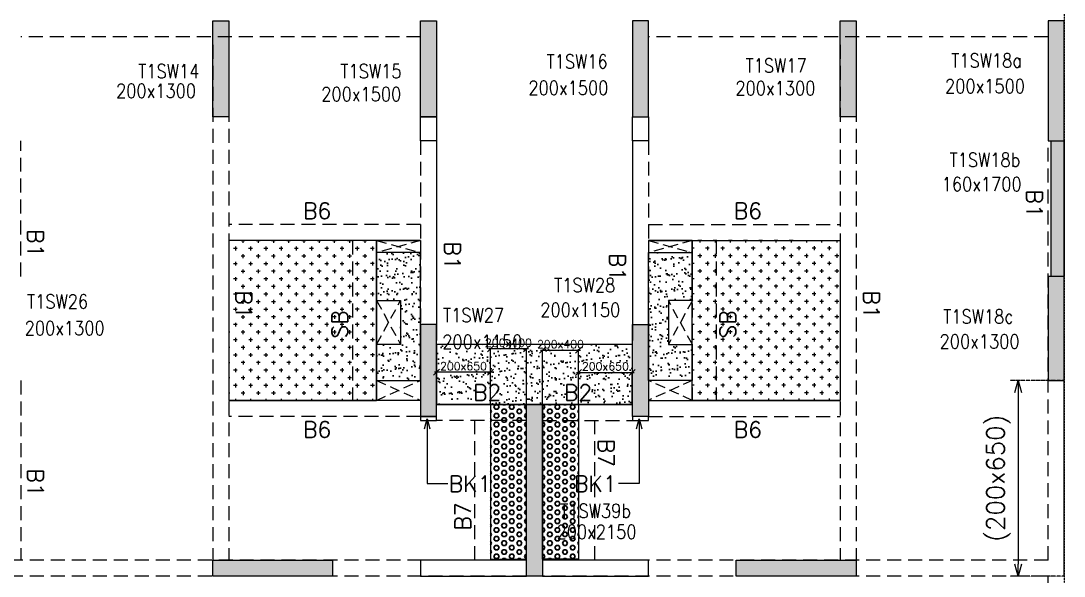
# Model space of a CAD drawing. Header units: millimetres. Extents: x 1078357 to 2594950, y -5122486 to -4636555.
# Drawn here: x 2196855 to 2209906, y -4665103 to -4658153 of the extents above; entities that cross this region are included whole.
import ezdxf

# ---------------------------------------------------------------- set-up
doc = ezdxf.new("R2010")
doc.units = ezdxf.units.MM
doc.header["$PDMODE"] = 35
for name, pattern in [('CONTINOUS', [0]), ('DOT', [0.25, 0, -0.25]), ('HIDDEN', [0.375, 0.25, -0.125]), ('New Retail block$0$CONTINOUS', [0])]:
    doc.linetypes.add(name, pattern=pattern)
doc.layers.get('0').update_dxf_attribs({"lineweight": 0})
doc.layers.get('Defpoints').update_dxf_attribs({"lineweight": 0})
for name, color, linetype, lineweight in [('A-_ANOTDIMA_D-', 6, 'Continuous', 13), ('COL. NO.', 30, 'Continuous', 25), ('COL. SIZE', 7, 'Continuous', 25), ('DIM', 9, 'Continuous', 25), ('HATCH', 8, 'Continuous', 30)]:
    doc.layers.add(name, color=color, linetype=linetype, lineweight=lineweight)
for name, color, linetype in [('B-200x325', 201, 'HIDDEN'), ('DROP SLAB', 8, 'Continuous'), ('EXPANSION JOINT', 10, 'HIDDEN'), ('NON STR. RCC WALL', 6, 'Continuous'), ('S-BEAM', 3, 'HIDDEN'), ('S-BEAM NO.', 6, 'Continuous'), ('S-COLUMN', 1, 'Continuous'), ('S-CUTOUT', 8, 'HIDDEN'), ('S-DIM', 2, 'Continuous'), ('S-SLAB-PROJECTION', 54, 'New Retail block$0$CONTINOUS'), ('SLAB FOLD', 8, 'Continuous')]:
    doc.layers.add(name, color=color, linetype=linetype)
doc.styles.add('Roman', font='romans')
doc.styles.add('ROMANS', font='romans.shx', dxfattribs={"width": 0.85})
doc.dimstyles.new('HARESH', dxfattribs={"dimtxt": 150, "dimasz": 75, "dimexe": 0, "dimexo": 0, "dimgap": 25, "dimtad": 1, "dimdec": 0, "dimdsep": 46, "dimtxsty": 'Roman', "dimblk": 'OBLIQUE', "dimcen": 225, "dimdle": 25, "dimclrd": 2, "dimclre": 2, "dimclrt": 7, "dimadec": 8, "dimazin": 1, "dimtfac": 1, "dimtdec": 0, "dimtmove": 0, "dimatfit": 0, "dimfxl": 1, "dimlwd": -1, "dimlwe": -1, "dimarcsym": 0})
pattern_1 = [(180.03079016, (-1099062.11, 9379553.9), (-95.1987999, -95.3011726), [47.625, -142.875]), (270.03079016, (-1099085.93, 9379577.7), (95.3011726, -95.1987999), [47.625, -142.875])]
pattern_2 = [(180, (2168054.783, -4476147.51), (-7e-15, -54.992613), [31.75, -63.5]), (300, (2168054.783, -4476147.51), (47.625, 27.496307), [31.75, -63.5]), (240, (2168023.033, -4476147.51), (47.625, -27.496307), [31.75, -63.5])]

# ---------------------------------------------------------------- blocks, each defined once
blk = doc.blocks.new('_Open30')
at = {"color": 0, "linetype": 'ByBlock', "lineweight": -2}
for p, q in [((-1, 0.268), (0, 0)), ((0, 0), (-1, -0.268)), ((0, 0), (-1, 0))]:
    blk.add_line(p, q, dxfattribs=at)
blk = doc.blocks.new('*D1553')
at = {"layer": 'Defpoints', "color": 0, "linetype": 'CONTINOUS', "ltscale": 0.5, "transparency": 16777216}
for p in [(2209905, -4662652, 0), (2209331, -4665102), (2209905, -4665102, 0)]:
    blk.add_point(p, dxfattribs=at)
at = {"layer": 'S-DIM', "color": 2, "linetype": 'DOT', "ltscale": 0.5, "transparency": 16777216}
for p, q in [((2209905, -4662652), (2209231, -4662652)), ((2209905, -4665102), (2209231, -4665102))]:
    blk.add_line(p, q, dxfattribs=at)
at = {"layer": 'S-DIM', "color": 2, "linetype": 'CONTINOUS', "ltscale": 0.5, "transparency": 16777216}
blk.add_line((2209331, -4662802), (2209331, -4664952), dxfattribs=at)
at = {"layer": 'S-DIM', "color": 2, "linetype": 'CONTINOUS', "ltscale": 0.5, "transparency": 16777216, "xscale": 150, "yscale": 150, "zscale": 150}
for p, rotation in [((2209331, -4662652), 90), ((2209331, -4665102), 270)]:
    blk.add_blockref('_Open30', p, dxfattribs=dict(at, rotation=rotation))
at = {"layer": 'S-DIM', "color": 7, "linetype": 'CONTINOUS', "ltscale": 0.5, "transparency": 16777216, "insert": (2209085, -4663877), "char_height": 225, "attachment_point": 5, "rotation": 90, "style": 'Roman'}
blk.add_mtext('(200x650)', dxfattribs=at)
blk = doc.blocks.new('_Oblique')
at = {"color": 0, "linetype": 'ByBlock', "lineweight": -2}
blk.add_line((-0.5, -0.5), (0.5, 0.5), dxfattribs=at)
blk = doc.blocks.new('*D1531')
at = {"layer": 'Defpoints', "color": 0, "ltscale": 700, "transparency": 16777216}
for p in [(2202729, -4662257), (2202729, -4662952, 0), (2203179, -4662952, 0)]:
    blk.add_point(p, dxfattribs=at)
at = {"layer": 'DIM', "color": 2, "ltscale": 700, "transparency": 16777216}
for p, q in [((2203204, -4662257), (2202704, -4662257)), ((2202729, -4662952), (2202729, -4662257)), ((2203179, -4662952), (2203179, -4662257))]:
    blk.add_line(p, q, dxfattribs=at)
at = {"layer": 'DIM', "color": 2, "ltscale": 700, "transparency": 16777216, "xscale": 75, "yscale": 75, "zscale": 75, "rotation": 180}
blk.add_blockref('_Oblique', (2202729, -4662257), dxfattribs=at)
at = {"layer": 'DIM', "color": 2, "ltscale": 700, "transparency": 16777216, "xscale": 75, "yscale": 75, "zscale": 75}
blk.add_blockref('_Oblique', (2203179, -4662257), dxfattribs=at)
at = {"layer": 'DIM', "color": 7, "ltscale": 700, "transparency": 16777216, "insert": (2202954, -4662182), "char_height": 150, "attachment_point": 5, "style": 'Roman'}
blk.add_mtext('{\\H0.666667x;200x400}', dxfattribs=at)
blk = doc.blocks.new('*D1532')
at = {"layer": 'Defpoints', "color": 0, "ltscale": 700, "transparency": 16777216}
for p in [(2202055, -4662550), (2202055, -4662952, 0), (2202729, -4662952, 0)]:
    blk.add_point(p, dxfattribs=at)
at = {"layer": 'DIM', "color": 2, "ltscale": 700, "transparency": 16777216}
for p, q in [((2202754, -4662550), (2202030, -4662550)), ((2202055, -4662952), (2202055, -4662550)), ((2202729, -4662952), (2202729, -4662550))]:
    blk.add_line(p, q, dxfattribs=at)
at = {"layer": 'DIM', "color": 2, "ltscale": 700, "transparency": 16777216, "xscale": 75, "yscale": 75, "zscale": 75, "rotation": 180}
blk.add_blockref('_Oblique', (2202055, -4662550), dxfattribs=at)
at = {"layer": 'DIM', "color": 2, "ltscale": 700, "transparency": 16777216, "xscale": 75, "yscale": 75, "zscale": 75}
blk.add_blockref('_Oblique', (2202729, -4662550), dxfattribs=at)
at = {"layer": 'DIM', "color": 7, "ltscale": 700, "transparency": 16777216, "insert": (2202392, -4662475), "char_height": 150, "attachment_point": 5, "style": 'Roman'}
blk.add_mtext('{\\H0.666667x;200x650}', dxfattribs=at)
blk = doc.blocks.new('*D1533')
at = {"layer": 'Defpoints', "color": 0, "ltscale": 700, "transparency": 16777216}
for p in [(2203830, -4662275), (2203379, -4662952, 0), (2203830, -4662952, 0)]:
    blk.add_point(p, dxfattribs=at)
at = {"layer": 'DIM', "color": 2, "ltscale": 700, "transparency": 16777216}
for p, q in [((2203354, -4662275), (2203855, -4662275)), ((2203379, -4662952), (2203379, -4662275)), ((2203830, -4662952), (2203830, -4662275))]:
    blk.add_line(p, q, dxfattribs=at)
at = {"layer": 'DIM', "color": 2, "ltscale": 700, "transparency": 16777216, "xscale": 75, "yscale": 75, "zscale": 75, "rotation": 180}
blk.add_blockref('_Oblique', (2203379, -4662275), dxfattribs=at)
at = {"layer": 'DIM', "color": 2, "ltscale": 700, "transparency": 16777216, "xscale": 75, "yscale": 75, "zscale": 75}
blk.add_blockref('_Oblique', (2203830, -4662275), dxfattribs=at)
at = {"layer": 'DIM', "color": 7, "ltscale": 700, "transparency": 16777216, "insert": (2203605, -4662200), "char_height": 150, "attachment_point": 5, "style": 'Roman'}
blk.add_mtext('{\\H0.666667x;200x400}', dxfattribs=at)
blk = doc.blocks.new('*D1534')
at = {"layer": 'Defpoints', "color": 0, "ltscale": 700, "transparency": 16777216}
for p in [(2204504, -4662552), (2203830, -4662952, 0), (2204504, -4662952, 0)]:
    blk.add_point(p, dxfattribs=at)
at = {"layer": 'DIM', "color": 2, "ltscale": 700, "transparency": 16777216}
for p, q in [((2203805, -4662552), (2204529, -4662552)), ((2203830, -4662952), (2203830, -4662552)), ((2204504, -4662952), (2204504, -4662552))]:
    blk.add_line(p, q, dxfattribs=at)
at = {"layer": 'DIM', "color": 2, "ltscale": 700, "transparency": 16777216, "xscale": 75, "yscale": 75, "zscale": 75, "rotation": 180}
blk.add_blockref('_Oblique', (2203830, -4662552), dxfattribs=at)
at = {"layer": 'DIM', "color": 2, "ltscale": 700, "transparency": 16777216, "xscale": 75, "yscale": 75, "zscale": 75}
blk.add_blockref('_Oblique', (2204504, -4662552), dxfattribs=at)
at = {"layer": 'DIM', "color": 7, "ltscale": 700, "transparency": 16777216, "insert": (2204167, -4662477), "char_height": 150, "attachment_point": 5, "style": 'Roman'}
blk.add_mtext('{\\H0.666667x;200x650}', dxfattribs=at)
blk = doc.blocks.new('G$CD63B60BD')
at = {"layer": 'COL. NO.', "linetype": 'Continuous', "style": 'ROMANS', "width": 0.85}
for s, p in [('T1SW16', (38076, 15305, -320)), ('T1SW17', (40566, 15253, -320)), ('T1SW18a', (43138, 15318, 0)), ('T1SW14', (32968, 15184, -270)), ('T1SW15', (35497, 15181, -320)), ('T1SW18b', (43117, 14074, 0)), ('T1SW28', (38171, 12503, -320)), ('T1SW26', (31577, 12301, -320)), ('T1SW27', (36781, 12127, -320)), ('T1SW18c', (43038, 12113, 0)), ('T1SW39b', (38247, 9681, -320))]:
    blk.add_text(s, height=175, dxfattribs=at).set_placement(p)
at = {"layer": 'COL. SIZE', "linetype": 'Continuous', "style": 'ROMANS', "width": 0.85}
for s, p in [('200x1500', (37849, 14976, -320)), ('200x1300', (40439, 14970, -320)), ('200x1500', (43061, 14995, 0)), ('200x1300', (32691, 14937, -320)), ('200x1500', (35258, 14894, -320)), ('160x1700', (43019, 13770, 0)), ('200x1150', (37998, 12195, -320)), ('200x1300', (31548, 11967, -320)), ('200x1150', (36772, 11794, -320)), ('200x1300', (42993, 11799, 0)), ('200x2150', (38201, 9419, -320))]:
    blk.add_text(s, height=175, dxfattribs=at).set_placement(p)

msp = doc.modelspace()

# ---------------------------------------------------------------- hatches: boundary and pattern name
at = {"layer": 'DROP SLAB'}
h = msp.add_hatch(dxfattribs=at)
h.set_pattern_fill('CROSS', color=8, scale=15, angle=0.03079)
h.set_pattern_definition(pattern_1)
h.paths.add_polyline_path([(2201304.5, -4660902.7), (2199454.6, -4660902.9), (2199454.6, -4662902.8), (2201304.5, -4662902.6)])
h = msp.add_hatch(dxfattribs=at)
h.set_pattern_fill('CROSS', color=8, scale=15, angle=179.96921)
h.set_pattern_definition(pattern_1)
h.paths.add_polyline_path([(2205254.6, -4660902.9), (2207104.6, -4660902.9), (2207104.6, -4662902.6), (2205254.6, -4662902.7)])
at = {"layer": 'HATCH'}
h = msp.add_hatch(dxfattribs=at)
h.set_pattern_fill('AR-SAND', color=8, scale=3, angle=179.97015)
h.set_pattern_definition([(37.47015413, (-3927403.08, 23381475.3), (-4.72361136, 146.8264517), [0, -115.824, 0, -129.54, 0, -123.825]), (7.4701541, (-3927403.08, 23381475.3), (134.9689868, 214.9772528), [0, -62.484, 0, -104.394, 0, -40.005]), (327.47015413, (-3927496.8, 23381475.35), (237.29790347, 0.3075449), [0, -38.1, 0, -137.16, 0, -179.07]), (317.4701541, (-3927496.8, 23381475.35), (229.1017424, 66.759465), [0, -19.05, 0, -89.916, 0, -102.87])])
h.paths.add_polyline_path([(2201853.9, -4661052.4), (2201303.9, -4661052.4), (2201303.9, -4661652.5), (2201603.9, -4661652.5), (2201603.9, -4662202.4), (2201303.9, -4662202.4), (2201303.9, -4662652.4), (2201853.9, -4662652.4)])
h = msp.add_hatch(dxfattribs=at)
h.set_pattern_fill('AR-SAND', color=8, scale=3, angle=179.97015)
h.set_pattern_definition([(37.47015413, (-2830178.36, 18697456.11), (-4.72361136, 146.8264517), [0, -115.824, 0, -129.54, 0, -123.825]), (7.4701541, (-2830178.36, 18697456.11), (134.9689868, 214.9772528), [0, -62.484, 0, -104.394, 0, -40.005]), (327.4701541, (-2830272.09, 18697456.16), (237.2979035, 0.3075449), [0, -38.1, 0, -137.16, 0, -179.07]), (317.4701541, (-2830272.09, 18697456.16), (229.1017424, 66.759465), [0, -19.05, 0, -89.916, 0, -102.87])])
h.paths.add_polyline_path([(2204704.6, -4661052.5), (2205254.6, -4661052.5), (2205254.6, -4661652.5), (2204954.6, -4661652.5), (2204954.6, -4662202.5), (2205254.6, -4662202.5), (2205254.6, -4662652.5), (2204704.6, -4662652.5)])
h = msp.add_hatch(dxfattribs=at)
h.set_pattern_fill('AR-SAND', color=8, scale=3, angle=179.97015)
h.set_pattern_definition([(37.4701541, (-1792903.32, 14013386.83), (-4.72361136, 146.8264517), [0, -115.824, 0, -129.54, 0, -123.825]), (7.4701541, (-1792903.32, 14013386.83), (134.9689868, 214.9772528), [0, -62.484, 0, -104.394, 0, -40.005]), (327.4701541, (-1792997.05, 14013386.88), (237.2979035, 0.3075449), [0, -38.1, 0, -137.16, 0, -179.07]), (317.4701541, (-1792997.05, 14013386.88), (229.1017424, 66.759465), [0, -19.05, 0, -89.916, 0, -102.87])])
h.paths.add_polyline_path([(2204504.9, -4662202.5), (2202054.9, -4662202.5), (2202054.9, -4662952.5), (2204504.9, -4662952.5)])
h = msp.add_hatch(dxfattribs=at)
h.set_pattern_fill('AR-SAND', color=8, scale=3, angle=179.97015)
h.set_pattern_definition([(37.4701541, (-1792903.22, 14013386.83), (-4.72361136, 146.8264517), [0, -115.824, 0, -129.54, 0, -123.825]), (7.4701541, (-1792903.22, 14013386.83), (134.9689868, 214.9772528), [0, -62.484, 0, -104.394, 0, -40.005]), (327.4701541, (-1792996.95, 14013386.88), (237.2979035, 0.3075449), [0, -38.1, 0, -137.16, 0, -179.07]), (317.4701541, (-1792996.95, 14013386.88), (229.1017424, 66.759465), [0, -19.05, 0, -89.916, 0, -102.87])])
h.paths.add_polyline_path([(2204505, -4662352.5), (2202055, -4662352.5), (2202055, -4662952.5), (2204505, -4662952.5)])
at = {"layer": 'HATCH', "ltscale": 1000}
h = msp.add_hatch(dxfattribs=at)
h.set_pattern_fill('HEX', color=8, scale=10, angle=180)
h.set_pattern_definition(pattern_2)
h.paths.add_polyline_path([(2203179.8, -4664891.9), (2202729.8, -4664891.9), (2202729.8, -4662952.6), (2203179.8, -4662952.6)])
h = msp.add_hatch(dxfattribs=at)
h.set_pattern_fill('HEX', color=8, scale=10, angle=180)
h.set_pattern_definition(pattern_2)
h.paths.add_polyline_path([(2203380.2, -4664891.9), (2203830.2, -4664891.9), (2203830.2, -4662952.6), (2203380.2, -4662952.6)])
at = {"layer": 'S-COLUMN', "lineweight": 25}
h = msp.add_hatch(color=1, dxfattribs=at)
h.dxf.hatch_style = 1
h.paths.add_polyline_path([(2199254.6, -4659352.6), (2199454.6, -4659352.6), (2199454.6, -4658152.5), (2199254.6, -4658152.5)])
at = {"layer": 'S-COLUMN', "lineweight": 25, "extrusion": (-1.00316e-06, 2.11765e-11, 1)}
h = msp.add_hatch(color=1, dxfattribs=at)
h.dxf.hatch_style = 1
h.paths.add_polyline_path([(2201854.6, -4658152.5), (2202054.6, -4658152.5), (2202054.6, -4659352.5), (2201854.6, -4659352.5)])
at = {"layer": 'S-COLUMN', "lineweight": 25}
h = msp.add_hatch(color=1, dxfattribs=at)
h.dxf.hatch_style = 1
h.paths.add_polyline_path([(2204504.6, -4659352.5), (2204504.6, -4658152.5), (2204704.6, -4658152.5), (2204704.6, -4659352.5)])
h = msp.add_hatch(color=1, dxfattribs=at)
h.dxf.hatch_style = 1
h.paths.add_polyline_path([(2207104.6, -4659352.6), (2207304.6, -4659352.6), (2207304.6, -4658152.5), (2207104.6, -4658152.5)])
h = msp.add_hatch(color=1, dxfattribs=at)
h.dxf.hatch_style = 1
h.paths.add_polyline_path([(2209904.6, -4658152.6), (2209704.6, -4658152.6), (2209704.6, -4659652.5), (2209904.6, -4659652.5)])
at = {"layer": 'S-COLUMN', "lineweight": 25, "extrusion": (1.00316e-06, -2.11765e-11, 1)}
h = msp.add_hatch(color=1, dxfattribs=at)
h.dxf.hatch_style = 1
h.paths.add_polyline_path([(2209904.6, -4661352.6), (2209744.6, -4661352.6), (2209744.6, -4659652.5), (2209904.6, -4659652.5)])
at = {"layer": 'S-COLUMN', "lineweight": 25}
h = msp.add_hatch(color=1, dxfattribs=at)
h.dxf.hatch_style = 1
h.paths.add_polyline_path([(2209704.6, -4662652.5), (2209904.6, -4662652.5), (2209904.6, -4661352.5), (2209704.6, -4661352.5)])
at = {"layer": 'S-COLUMN', "lineweight": 25, "extrusion": (-1.00316e-06, 2.11765e-11, 1)}
h = msp.add_hatch(color=1, dxfattribs=at)
h.dxf.hatch_style = 1
h.paths.add_polyline_path([(2201854.6, -4663102.5), (2202054.6, -4663102.5), (2202054.6, -4661952.6), (2201854.6, -4661952.6)])
at = {"layer": 'S-COLUMN', "lineweight": 25}
h = msp.add_hatch(color=1, dxfattribs=at)
h.dxf.hatch_style = 1
h.paths.add_polyline_path([(2204704.6, -4663102.5), (2204504.6, -4663102.5), (2204504.6, -4661952.5), (2204704.6, -4661952.5)])
h = msp.add_hatch(color=1, dxfattribs=at)
h.dxf.hatch_style = 1
h.paths.add_polyline_path([(2203179.6, -4662952.5), (2203379.6, -4662952.5), (2203379.6, -4665102.5), (2203179.6, -4665102.5)])
h = msp.add_hatch(color=1, dxfattribs=at)
h.dxf.hatch_style = 1
h.paths.add_polyline_path([(2199254.6, -4664902.5), (2200754.6, -4664902.5), (2200754.6, -4665102.5), (2199254.6, -4665102.5)])
h = msp.add_hatch(color=1, dxfattribs=at)
h.dxf.hatch_style = 1
h.paths.add_polyline_path([(2205804.6, -4664902.5), (2207304.6, -4664902.5), (2207304.6, -4665102.5), (2205804.6, -4665102.5)])

# ---------------------------------------------------------------- linework, layer by layer
at = {"layer": 'DROP SLAB', "color": 3, "linetype": 'CONTINOUS', "ltscale": 500, "elevation": 0}
for points in [[(2201304.5, -4660902.7), (2199454.6, -4660902.9), (2199454.6, -4662902.8), (2201304.5, -4662902.6)], [(2201304.2, -4660902.7), (2201854.2, -4660902.7), (2201854.2, -4661052.5), (2201304.2, -4661052.5)], [(2205254.6, -4660902.7), (2204704.6, -4660902.7), (2204704.6, -4661052.5), (2205254.6, -4661052.5)], [(2205254.6, -4660902.9), (2207104.6, -4660902.9), (2207104.6, -4662902.6), (2205254.6, -4662902.7)], [(2201304.5, -4661652.4), (2201604.5, -4661652.4), (2201604.5, -4662202.4), (2201304.5, -4662202.4)], [(2205254.6, -4661652.5), (2204954.6, -4661652.5), (2204954.6, -4662202.5), (2205254.6, -4662202.5)], [(2201304.6, -4662652.5), (2201854.5, -4662652.5), (2201854.5, -4662902.5), (2201304.6, -4662902.5)], [(2205254.6, -4662652.5), (2204704.8, -4662652.5), (2204704.8, -4662902.5), (2205254.6, -4662902.5)]]:
    msp.add_lwpolyline(points, close=True, dxfattribs=at)
at = {"layer": 'EXPANSION JOINT'}
msp.add_line((2209904.8, -4655412.5, 0), (2209904.8, -4675745.1, 0), dxfattribs=at)
msp.add_line((2209904.8, -4655412.5, 0), (2209904.8, -4675745.1, 0), dxfattribs=at)
at = {"layer": 'NON STR. RCC WALL', "elevation": 0}
for points in [[(2202054.5, -4659352.5), (2202054.5, -4659652.5), (2201854.6, -4659652.5), (2201854.6, -4659352.5)], [(2204704.5, -4659352.5), (2204704.5, -4659652.5), (2204504.6, -4659652.5), (2204504.6, -4659352.5)], [(2203179.6, -4664903.1), (2201854.6, -4664902.8), (2201854.6, -4665102.2), (2203179.6, -4665102.5)], [(2204704.6, -4664903.1), (2203379.6, -4664902.8), (2203379.6, -4665102.2), (2204704.6, -4665102.5)]]:
    msp.add_lwpolyline(points, close=True, dxfattribs=at)
at = {"layer": 'S-BEAM', "linetype": 'HIDDEN', "ltscale": 700}
for p, q in [((2201855, -4658352.5, 0), (2196855, -4658352.5, 0)), ((2199255, -4658452.6, 0), (2199255, -4664902.4, 0)), ((2199455, -4658452.6, 0), (2199455, -4664902.4, 0)), ((2209705, -4658352.5, 0), (2204705, -4658352.5, 0)), ((2207105, -4658452.6, 0), (2207105, -4664902.4, 0)), ((2207305, -4658452.6, 0), (2207305, -4664902.4, 0)), ((2196855, -4661352.5, 0), (2196855, -4659652.5, 0)), ((2201855, -4659652.5, 0), (2201855, -4662152.5, 0)), ((2204705, -4659652.5, 0), (2204705, -4662152.5, 0)), ((2209705, -4664902.4, 0), (2209705, -4659652.5, 0)), ((2201004.6, -4660902.5), (2201004.6, -4662902.3, 0)), ((2205254.5, -4660903.1, 0), (2205254.5, -4662902.8, 0)), ((2205554.5, -4660903.1, 0), (2205554.5, -4662902.8, 0)), ((2196855, -4662652.6, 0), (2196855, -4664902.5, 0)), ((2203180, -4663152.5, 0), (2202055, -4663152.5, 0)), ((2203380, -4663152.5, 0), (2204505, -4663152.5, 0)), ((2203179.6, -4664902.4, 0), (2194254.6, -4664902.4, 0)), ((2209705, -4664902.4, 0), (2203379.6, -4664902.4, 0)), ((2203179.6, -4665102.4, 0), (2194254.6, -4665102.4, 0)), ((2209705, -4665102.4, 0), (2203379.6, -4665102.4, 0))]:
    msp.add_line(p, q, dxfattribs=at)
at = {"layer": 'S-BEAM', "linetype": 'CONTINOUS', "ltscale": 700}
for p, q in [((2202055, -4659652.5, 0), (2202055, -4662152.5, 0)), ((2204505, -4659652.5, 0), (2204505, -4662152.5, 0)), ((2209905, -4665102.4, 0), (2209905, -4659652.5, 0)), ((2209905, -4662152.5, 0), (2209905.7, -4662152.5, 0)), ((2204505, -4662952.5, 0), (2202055, -4662952.5, 0))]:
    msp.add_line(p, q, dxfattribs=at)
at = {"layer": 'S-BEAM', "ltscale": 700}
for p, q in [((2201854.6, -4660702.9, 0), (2199454.6, -4660702.9, 0)), ((2204704.6, -4660702.8, 0), (2207104.6, -4660702.9, 0)), ((2209905, -4661952.5, 0), (2209905.7, -4661952.5, 0)), ((2201854.4, -4663102.7, 0), (2199454.6, -4663102.7, 0)), ((2202529.5, -4663152.6, 0), (2202529.5, -4664902.6, 0)), ((2204029.7, -4663152.6, 0), (2204029.7, -4664902.6, 0)), ((2204704.7, -4663102.6, 0), (2207104.6, -4663102.7, 0))]:
    msp.add_line(p, q, dxfattribs=at)
at = {"layer": 'S-BEAM', "linetype": 'Continuous', "ltscale": 700}
for p, q in [((2201854.6, -4660902.9, 0), (2199454.6, -4660902.9, 0)), ((2204704.6, -4660902.8, 0), (2207104.6, -4660902.9, 0)), ((2201854.4, -4662902.7, 0), (2199454.6, -4662902.7, 0)), ((2204704.7, -4662902.6, 0), (2207104.6, -4662902.7, 0)), ((2202729.5, -4663152.6, 0), (2202729.5, -4664892, 0)), ((2203829.7, -4663152.6, 0), (2203829.7, -4664892, 0))]:
    msp.add_line(p, q, dxfattribs=at)
at = {"layer": 'S-BEAM', "linetype": 'ByBlock', "ltscale": 700}
msp.add_line((2201304.6, -4660902.5), (2201304.6, -4662902.3, 0), dxfattribs=at)
at = {"layer": 'S-BEAM', "linetype": 'HIDDEN', "ltscale": 500}
msp.add_line((2209705, -4667102.5, 0), (2209705, -4665102.4, 0), dxfattribs=at)
at = {"layer": 'S-BEAM', "linetype": 'Continuous', "ltscale": 700, "elevation": 0}
for points in [[(2202055.1, -4663102.6), (2201855.1, -4663102.6), (2201855.1, -4663152.7), (2202055.1, -4663152.7)], [(2204705.1, -4663102.6), (2204505.1, -4663102.6), (2204505.1, -4663152.7), (2204705.1, -4663152.7)]]:
    msp.add_lwpolyline(points, close=True, dxfattribs=at)
at = {"layer": 'S-COLUMN', "color": 1, "lineweight": 25, "elevation": 0}
for points in [[(2199254.6, -4658152.5), (2199454.6, -4658152.5), (2199454.6, -4659352.6), (2199254.6, -4659352.6)], [(2204704.6, -4658152.5), (2204504.6, -4658152.5), (2204504.6, -4659352.5), (2204704.6, -4659352.5)], [(2207104.6, -4658152.5), (2207304.6, -4658152.5), (2207304.6, -4659352.6), (2207104.6, -4659352.6)], [(2209904.6, -4658152.6), (2209704.6, -4658152.6), (2209704.6, -4659652.5), (2209904.6, -4659652.5)], [(2209704.6, -4662652.5), (2209904.6, -4662652.5), (2209904.6, -4661352.5), (2209704.6, -4661352.5)], [(2204704.6, -4663102.5), (2204504.6, -4663102.5), (2204504.6, -4661952.5), (2204704.6, -4661952.5)], [(2203179.6, -4662952.5), (2203379.6, -4662952.5), (2203379.6, -4665102.5), (2203179.6, -4665102.5)], [(2199254.6, -4664902.5), (2200754.6, -4664902.5), (2200754.6, -4665102.5), (2199254.6, -4665102.5)], [(2205804.6, -4664902.5), (2207304.6, -4664902.5), (2207304.6, -4665102.5), (2205804.6, -4665102.5)]]:
    msp.add_lwpolyline(points, close=True, dxfattribs=at)
at = {"layer": 'S-COLUMN', "color": 1, "lineweight": 25, "extrusion": (-1.00316e-06, 2.11765e-11, 1), "elevation": -2.2}
for points in [[(2201854.6, -4658152.5), (2202054.6, -4658152.5), (2202054.6, -4659352.5), (2201854.6, -4659352.5)], [(2201854.6, -4663102.5), (2202054.6, -4663102.5), (2202054.6, -4661952.6), (2201854.6, -4661952.6)]]:
    msp.add_lwpolyline(points, close=True, dxfattribs=at)
at = {"layer": 'S-COLUMN', "color": 1, "lineweight": 25, "extrusion": (1.00316e-06, -2.11765e-11, 1), "elevation": 2.2}
msp.add_lwpolyline([(2209904.6, -4661352.6), (2209744.6, -4661352.6), (2209744.6, -4659652.5), (2209904.6, -4659652.5)], close=True, dxfattribs=at)
at = {"layer": 'S-CUTOUT', "ltscale": 500}
for p, q in [((2201854.2, -4660902.5, 0), (2201304.2, -4661052.5, 0)), ((2201305, -4660902.7, 0), (2201854.2, -4661052.5, 0)), ((2204704.6, -4660902.5), (2205254.6, -4661052.5, 0)), ((2205253.8, -4660902.7, 0), (2204704.6, -4661052.5, 0)), ((2201304.5, -4661652.4, 0), (2201604.5, -4662202.4, 0)), ((2201304.5, -4662202.4, 0), (2201604.5, -4661652.4, 0)), ((2205254.7, -4661652.5), (2204954.6, -4662202.5)), ((2205254.7, -4662202.5), (2204954.6, -4661652.5)), ((2201304.6, -4662652.5), (2201854.5, -4662902.5, 0)), ((2201304.6, -4662902.5, 0), (2201854.6, -4662652.5)), ((2205254.6, -4662902.5, 0), (2204704.6, -4662652.5)), ((2205254.6, -4662652.5), (2204704.8, -4662902.5, 0))]:
    msp.add_line(p, q, dxfattribs=at)
at = {"layer": 'S-SLAB-PROJECTION', "elevation": 0}
msp.add_lwpolyline([(2204504.9, -4662202.5), (2202054.9, -4662202.5), (2202054.9, -4662952.5), (2204504.9, -4662952.5)], close=True, dxfattribs=at)
at = {"layer": 'SLAB FOLD', "color": 8, "ltscale": 1000, "elevation": 0}
for points in [[(2201853.9, -4661052.4), (2201303.9, -4661052.4), (2201303.9, -4661652.5), (2201603.9, -4661652.5), (2201603.9, -4662202.4), (2201303.9, -4662202.4), (2201303.9, -4662652.4), (2201853.9, -4662652.4), (2201853.9, -4661052.4)], [(2204704.6, -4661052.5), (2205254.6, -4661052.5), (2205254.6, -4661652.5), (2204954.6, -4661652.5), (2204954.6, -4662202.5), (2205254.6, -4662202.5), (2205254.6, -4662652.5), (2204704.6, -4662652.5), (2204704.6, -4661052.5)]]:
    msp.add_lwpolyline(points, dxfattribs=at)
for points in [[(2202729.6, -4664891.9), (2203179.6, -4664891.9), (2203179.6, -4662952.6), (2202729.6, -4662952.6)], [(2203829.9, -4664891.9), (2203379.8, -4664891.9), (2203379.8, -4662952.6), (2203829.9, -4662952.6)]]:
    msp.add_lwpolyline(points, close=True, dxfattribs=at)

# ---------------------------------------------------------------- block references
at = {"layer": 'A-_ANOTDIMA_D-', "color": 2, "ltscale": 700}
msp.add_blockref('G$CD63B60BD', (2165354.6, -4674052.5, 0), dxfattribs=at)

# ---------------------------------------------------------------- texts
at = {"layer": 'B-200x325', "linetype": 'Continuous', "ltscale": 700, "style": 'ROMANS'}
for rotation, p in [(0.00055, (2200385.1, -4660630.8, -2.7)), (359.99866, (2205774.1, -4660630.7, -2.7)), (0.00055, (2200385.1, -4663367.9, -2.7)), (359.99866, (2205774.1, -4663367.9, -2.7))]:
    msp.add_text('B6', height=200, rotation=rotation, dxfattribs=at).set_placement(p)
at = {"layer": 'S-BEAM NO.', "linetype": 'HIDDEN', "ltscale": 500, "style": 'ROMANS'}
for p in [(2209434, -4660264.3, -2.7), (2196938.2, -4660760.2, -2.7), (2202153.6, -4660914.7, -2.7), (2204219, -4661057.5, -2.7), (2199545.5, -4661527.5, -2.7), (2207395.5, -4661527.5, -2.7), (2196938.2, -4663754.4, -2.7)]:
    msp.add_text('B1', height=200, rotation=269.99906, dxfattribs=at).set_placement(p)
at = {"layer": 'S-BEAM NO.', "linetype": 'Continuous', "ltscale": 700, "style": 'ROMANS'}
for s, rotation, p in [('SB', 90.00094, (2200943.2, -4662127.1, -2.7)), ('SB', 90.00094, (2205799.2, -4662127.1, -2.7)), ('B7', 269.99866, (2204078.5, -4663382.6, -2.7)), ('BK1', 359.99906, (2202208.2, -4664046.5, -2.7)), ('BK1', 0.00094, (2203776.2, -4664046.5, -2.7)), ('B7', 90.00094, (2202484.3, -4664532.2, -2.7))]:
    msp.add_text(s, height=200, rotation=rotation, dxfattribs=at).set_placement(p)
at = {"layer": 'S-BEAM NO.', "linetype": 'Continuous', "ltscale": 500, "style": 'ROMANS'}
for p in [(2202512.7, -4662905.4, -2.7), (2203649.4, -4662905.4, -2.7)]:
    msp.add_text('B2', height=200, dxfattribs=at).set_placement(p)

# ---------------------------------------------------------------- dimensions: what is measured, and where the dimension line sits
at = {"layer": 'DIM', "ltscale": 700}
for base, p1, p2, picture, middle in [((2202729.3, -4662257, 0), (2203179.4, -4662952, 0), (2202729.3, -4662952, 0), '*D1531', (2202954.4, -4662257, 0)), ((2203829.6, -4662275.2, 0), (2203379.5, -4662952, 0), (2203829.6, -4662952, 0), '*D1533', (2203604.5, -4662275.2, 0))]:
    dim = msp.add_linear_dim(base=base, p1=p1, p2=p2, text='{\\H0.666667x;200x400}', dimstyle='HARESH', override={"dimtxsty": 'Roman'}, dxfattribs=at)
    dim.commit()
    dim.dimension.update_dxf_attribs({"geometry": picture, "text_midpoint": middle, "dimtype": 160})
for base, p1, p2, picture, middle in [((2202054.6, -4662549.9, 0), (2202729.3, -4662952, 0), (2202054.6, -4662952, 0), '*D1532', (2202392, -4662474.9, 0)), ((2204504.5, -4662551.9, 0), (2203829.6, -4662952, 0), (2204504.5, -4662952, 0), '*D1534', (2204167, -4662476.9, 0))]:
    dim = msp.add_linear_dim(base=base, p1=p1, p2=p2, text='{\\H0.666667x;200x650}', dimstyle='HARESH', override={"dimtxsty": 'Roman', "dimtmove": 1}, dxfattribs=at)
    dim.commit()
    dim.dimension.update_dxf_attribs({"geometry": picture, "text_midpoint": middle})
at = {"layer": 'S-DIM', "linetype": 'CONTINOUS', "ltscale": 0.5}
dim = msp.add_linear_dim(base=(2209331, -4665102.4, 0), p1=(2209905, -4662652.5, 0), p2=(2209905, -4665102.4, 0), angle=90, text='(200x650)', dimstyle='HARESH', override={"dimtxt": 225, "dimasz": 150, "dimexe": 100, "dimgap": 75, "dimtxsty": 'Roman', "dimblk1": 'Open30', "dimblk2": 'Open30', "dimsah": 1, "dimdle": 1, "dimfxl": 500, "dimarcsym": 1}, dxfattribs=at)
dim.commit()
dim.dimension.update_dxf_attribs({"geometry": '*D1553', "text_midpoint": (2209084.6, -4663877.5, 0)})

# ---------------------------------------------------------------- leaders
at = {"layer": 'S-BEAM NO.', "linetype": 'Continuous', "ltscale": 700}
for points in [[(2201938.6, -4663132.9, 0), (2201938.6, -4663944.3, 0), (2202197.4, -4663944.3, 0)], [(2204588.6, -4663132.9, 0), (2204588.6, -4663944.3, 0), (2204329.8, -4663944.3, 0)]]:
    msp.add_leader(points, dimstyle='HARESH', override={"dimasz": 125, "dimgap": 25, "dimtad": 0, "dimldrblk": 'Open30'}, dxfattribs=at)

doc.saveas('drawing.dxf')
